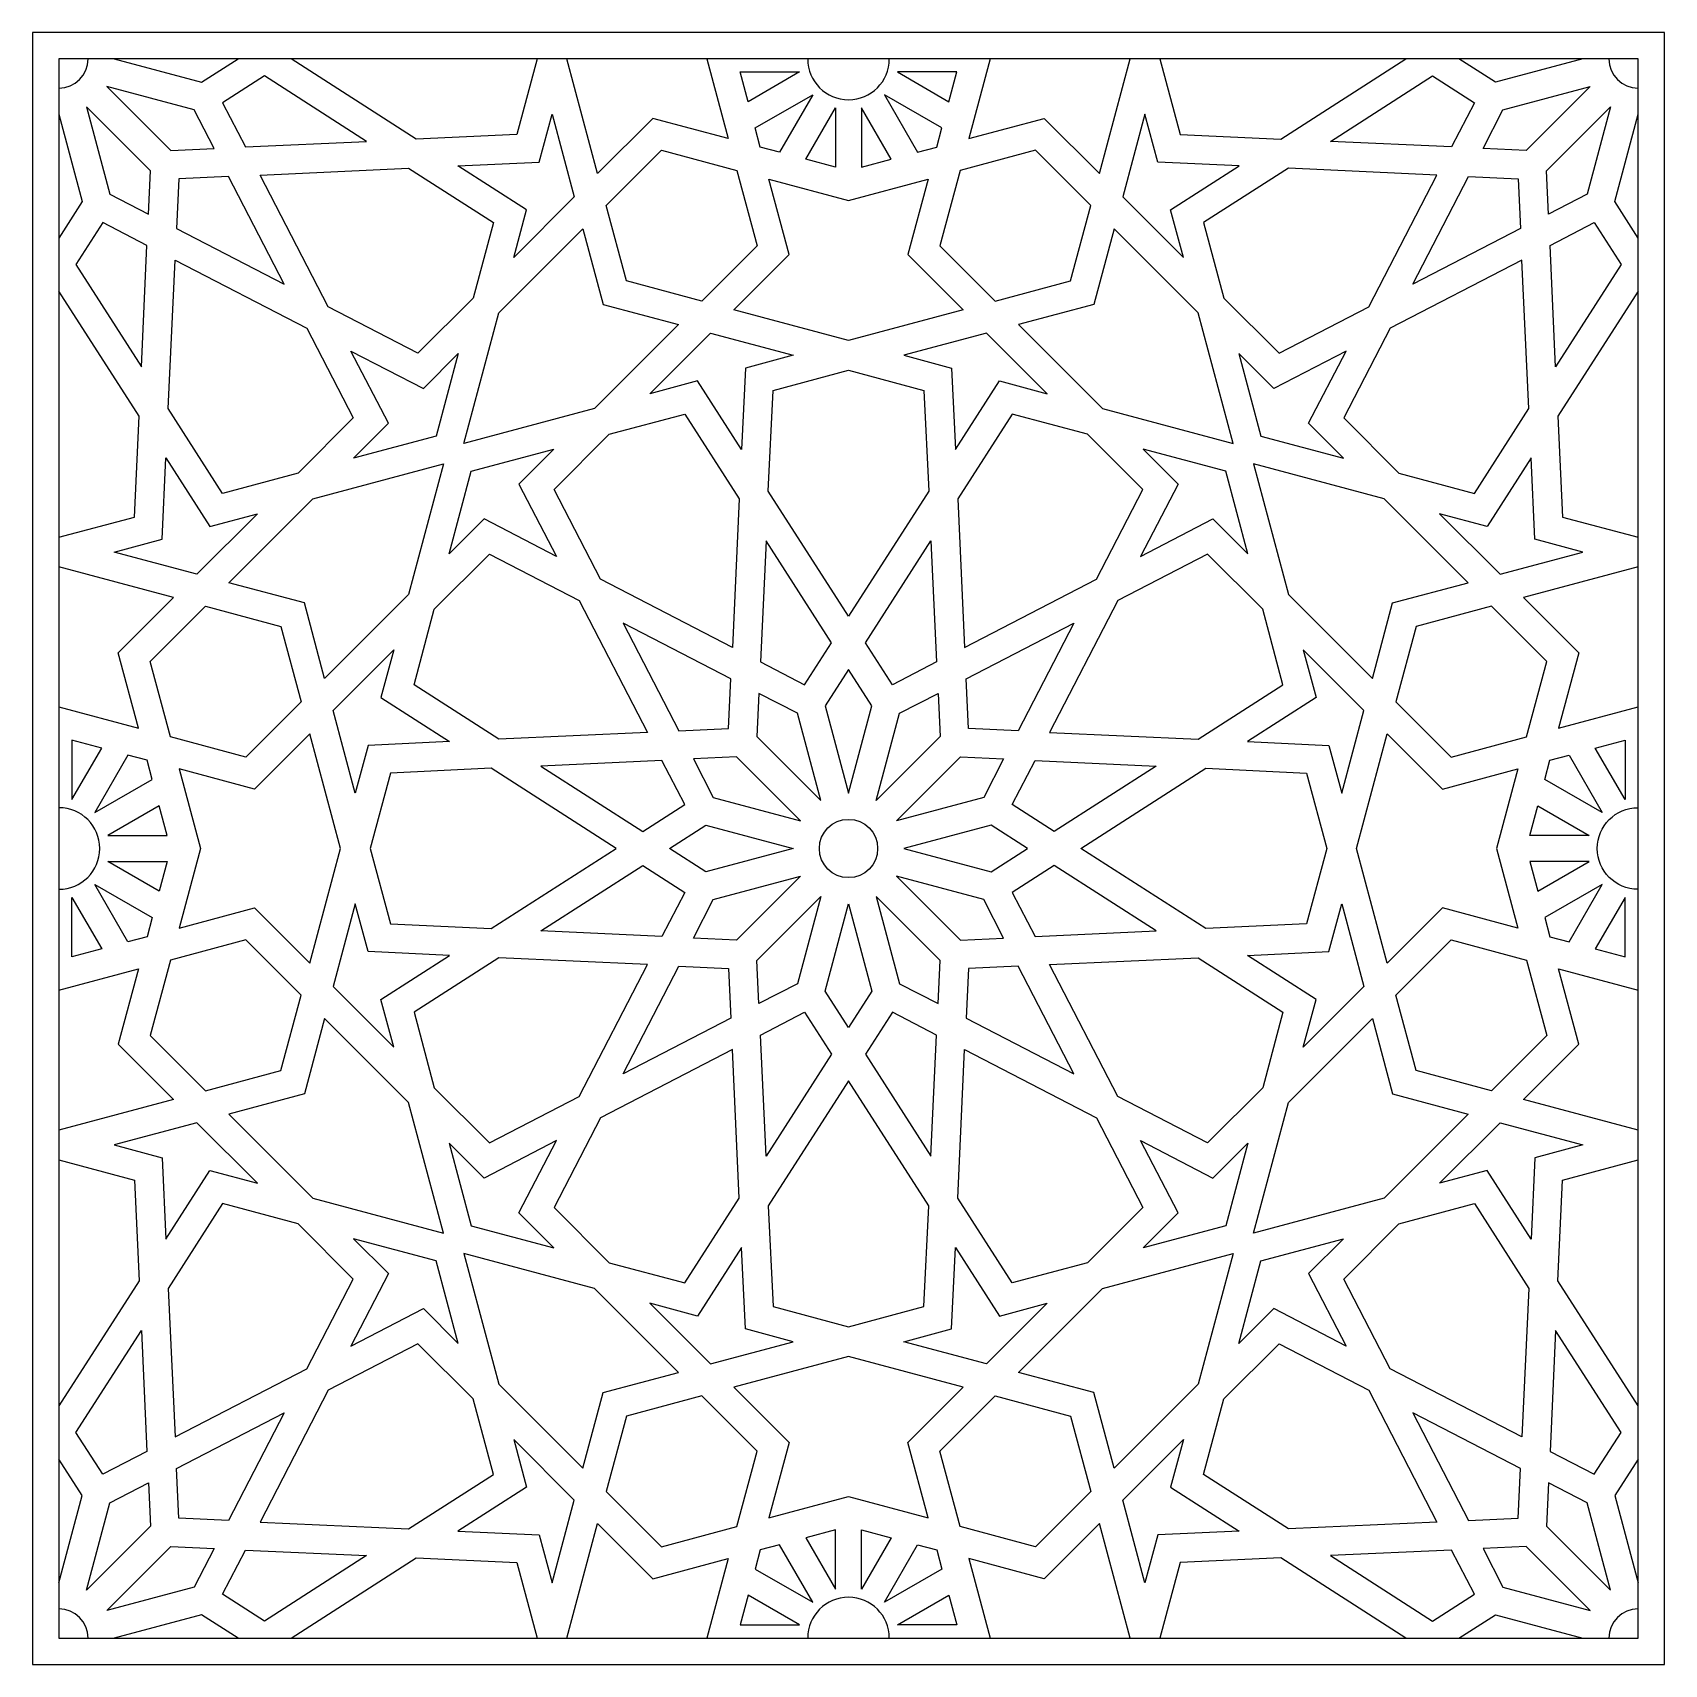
# Model space of a CAD drawing. Extents: x -3382 to -2761, y 2092 to 2714.
import ezdxf

# ---------------------------------------------------------------- set-up
doc = ezdxf.new("R2010")
doc.units = 0
doc.layers.add('LAYER_01', color=1, linetype='CONTINUOUS')

msp = doc.modelspace()

# ---------------------------------------------------------------- linework, layer by layer
at = {"layer": 'LAYER_01'}
for points in [[(-3382.43, 2092.38), (-2760.58, 2092.38), (-2760.58, 2714.22), (-3382.43, 2714.22)], [(-3372.43, 2102.38), (-2770.58, 2102.38), (-2770.58, 2704.22), (-3372.43, 2704.22)], [(-3112.8, 2699.22), (-3090.16, 2699.22), (-3109.77, 2687.9)], [(-3030.21, 2699.22), (-3052.84, 2699.22), (-3033.24, 2687.9)], [(-3354.15, 2693.67), (-3329.8, 2669.32), (-3313.3, 2670.09), (-3320.89, 2684.75)], [(-3301.29, 2670.64), (-3255.13, 2672.79), (-3294.04, 2697.73), (-3310.01, 2687.49)], [(-2841.71, 2670.64), (-2887.88, 2672.79), (-2848.97, 2697.73), (-2833, 2687.49)], [(-2788.86, 2693.67), (-2813.21, 2669.32), (-2829.7, 2670.09), (-2822.12, 2684.75)], [(-3107.09, 2677.9), (-3085.16, 2690.56), (-3097.82, 2668.64), (-3105.13, 2670.59)], [(-3035.92, 2677.9), (-3057.84, 2690.56), (-3045.19, 2668.64), (-3037.88, 2670.59)], [(-3361.87, 2685.94), (-3352.96, 2652.68), (-3338.29, 2645.1), (-3337.52, 2661.59)], [(-3194.23, 2646.72), (-3220.35, 2663.47), (-3189.35, 2664.91), (-3184.48, 2683.11), (-3176.03, 2651.6), (-3199.1, 2628.52)], [(-3087.82, 2665.96), (-3076.5, 2685.56), (-3076.5, 2662.92)], [(-3055.19, 2665.96), (-3066.5, 2685.56), (-3066.5, 2662.92)], [(-2948.78, 2646.72), (-2922.66, 2663.47), (-2953.65, 2664.91), (-2958.53, 2683.11), (-2966.98, 2651.6), (-2943.9, 2628.52)], [(-2781.14, 2685.94), (-2790.05, 2652.68), (-2804.72, 2645.1), (-2805.48, 2661.59)], [(-3163.85, 2648.33), (-3142.8, 2669.38), (-3114.05, 2661.67), (-3106.35, 2632.92), (-3127.39, 2611.88), (-3156.14, 2619.58)], [(-2979.16, 2648.33), (-3000.21, 2669.38), (-3028.96, 2661.67), (-3036.66, 2632.92), (-3015.62, 2611.88), (-2986.87, 2619.58)], [(-3295.77, 2659.96), (-3239.22, 2662.59), (-3206.85, 2641.84), (-3214.55, 2613.07), (-3235.61, 2592.02), (-3269.78, 2609.68)], [(-2847.24, 2659.96), (-2903.78, 2662.59), (-2936.16, 2641.84), (-2928.45, 2613.07), (-2907.4, 2592.02), (-2873.23, 2609.68)], [(-3327.61, 2639.58), (-3286.56, 2618.35), (-3307.78, 2659.41), (-3326.73, 2658.52)], [(-3071.5, 2596.9), (-3115.21, 2608.61), (-3094.16, 2629.66), (-3101.87, 2658.41), (-3071.5, 2650.27), (-3041.14, 2658.41), (-3048.85, 2629.66), (-3027.8, 2608.61)], [(-2815.4, 2639.58), (-2856.45, 2618.35), (-2835.23, 2659.41), (-2816.28, 2658.52)], [(-3365.94, 2625.83), (-3341, 2586.92), (-3338.85, 2633.09), (-3355.7, 2641.8)], [(-3172.77, 2639.41), (-3165.06, 2610.66), (-3136.31, 2602.96), (-3168.31, 2570.96), (-3218.1, 2557.62), (-3204.76, 2607.42)], [(-2970.24, 2639.41), (-2977.95, 2610.66), (-3006.7, 2602.96), (-2974.7, 2570.96), (-2924.91, 2557.62), (-2938.25, 2607.42)], [(-2777.07, 2625.83), (-2802.01, 2586.92), (-2804.16, 2633.09), (-2787.31, 2641.8)], [(-3328.17, 2627.57), (-3277.88, 2601.57), (-3260.22, 2567.41), (-3281.28, 2546.35), (-3310.04, 2538.64), (-3330.8, 2571.02)], [(-2814.84, 2627.57), (-2865.13, 2601.57), (-2882.79, 2567.41), (-2861.73, 2546.35), (-2832.96, 2538.64), (-2812.21, 2571.02)], [(-3110.81, 2586.37), (-3112.25, 2555.37), (-3129, 2581.5), (-3147.2, 2576.62), (-3124.13, 2599.69), (-3092.61, 2591.25)], [(-3032.2, 2586.37), (-3030.76, 2555.37), (-3014.01, 2581.5), (-2995.81, 2576.62), (-3018.88, 2599.69), (-3050.4, 2591.25)], [(-3246.85, 2565.33), (-3261.1, 2592.89), (-3233.53, 2578.64), (-3220.21, 2591.97), (-3228.66, 2560.45), (-3260.17, 2552)], [(-2896.16, 2565.33), (-2881.91, 2592.89), (-2909.47, 2578.64), (-2922.8, 2591.97), (-2914.35, 2560.45), (-2882.84, 2552)], [(-3071.5, 2491.81), (-3102.06, 2539.47), (-3100.27, 2577.88), (-3071.5, 2585.59), (-3042.74, 2577.88), (-3040.95, 2539.47)], [(-3115.76, 2479.95), (-3166.05, 2505.95), (-3183.71, 2540.11), (-3162.65, 2561.17), (-3133.89, 2568.88), (-3113.13, 2536.5)], [(-3027.25, 2479.95), (-2976.96, 2505.95), (-2959.3, 2540.11), (-2980.36, 2561.17), (-3009.12, 2568.88), (-3029.88, 2536.5)], [(-3333.12, 2521.15), (-3331.68, 2552.14), (-3314.93, 2526.02), (-3296.73, 2530.9), (-3319.8, 2507.83), (-3351.32, 2516.27)], [(-3275.62, 2536.55), (-3225.83, 2549.9), (-3239.17, 2500.1), (-3271.16, 2468.11), (-3278.87, 2496.86), (-3307.62, 2504.56)], [(-3197.08, 2542.19), (-3182.83, 2514.63), (-3210.4, 2528.88), (-3223.72, 2515.55), (-3215.28, 2547.07), (-3183.76, 2555.51)], [(-2945.93, 2542.19), (-2960.18, 2514.63), (-2932.61, 2528.88), (-2919.29, 2515.55), (-2927.73, 2547.07), (-2959.25, 2555.51)], [(-2867.38, 2536.55), (-2917.18, 2549.9), (-2903.84, 2500.1), (-2871.84, 2468.11), (-2864.14, 2496.86), (-2835.39, 2504.56)], [(-2809.89, 2521.15), (-2811.33, 2552.14), (-2828.08, 2526.02), (-2846.28, 2530.9), (-2823.21, 2507.83), (-2791.69, 2516.27)], [(-3077.99, 2481.69), (-3102.93, 2520.59), (-3105.08, 2474.43), (-3088.23, 2465.72)], [(-3065.02, 2481.69), (-3040.08, 2520.59), (-3037.93, 2474.43), (-3054.78, 2465.72)], [(-3148.16, 2447.55), (-3204.71, 2444.92), (-3237.08, 2465.68), (-3229.38, 2494.45), (-3208.32, 2515.5), (-3174.15, 2497.84)], [(-2994.85, 2447.55), (-2938.3, 2444.92), (-2905.93, 2465.68), (-2913.63, 2494.45), (-2934.69, 2515.5), (-2968.85, 2497.84)], [(-3280.08, 2459.19), (-3301.13, 2438.14), (-3329.88, 2445.84), (-3337.58, 2474.59), (-3316.54, 2495.64), (-3287.79, 2487.94)], [(-2862.92, 2459.19), (-2841.88, 2438.14), (-2813.13, 2445.84), (-2805.43, 2474.59), (-2826.47, 2495.64), (-2855.22, 2487.94)], [(-3116.32, 2467.94), (-3157.37, 2489.16), (-3136.15, 2448.11), (-3117.2, 2448.99)], [(-3026.69, 2467.94), (-2985.64, 2489.16), (-3006.86, 2448.11), (-3025.81, 2448.99)], [(-3249.7, 2460.79), (-3223.58, 2444.05), (-3254.58, 2442.61), (-3259.45, 2424.4), (-3267.9, 2455.92), (-3244.83, 2479)], [(-2893.31, 2460.79), (-2919.43, 2444.05), (-2888.43, 2442.61), (-2883.56, 2424.4), (-2875.11, 2455.92), (-2898.18, 2479)], [(-3071.5, 2471.57), (-3080.42, 2457.66), (-3071.5, 2424.4), (-3062.59, 2457.66)], [(-3082.06, 2421.58), (-3090.97, 2454.84), (-3105.64, 2462.42), (-3106.41, 2445.92)], [(-3060.95, 2421.58), (-3052.04, 2454.84), (-3037.37, 2462.42), (-3036.6, 2445.92)], [(-3367.43, 2444.59), (-3367.43, 2421.96), (-3356.11, 2441.56)], [(-3318.48, 2403.3), (-3326.62, 2372.94), (-3297.87, 2380.64), (-3276.82, 2359.59), (-3265.11, 2403.3), (-3276.82, 2447), (-3297.87, 2425.96), (-3326.62, 2433.66)], [(-2824.53, 2403.3), (-2816.39, 2372.94), (-2845.14, 2380.64), (-2866.19, 2359.59), (-2877.9, 2403.3), (-2866.19, 2447), (-2845.14, 2425.96), (-2816.39, 2433.66)], [(-2775.58, 2444.59), (-2775.58, 2421.96), (-2786.9, 2441.56)], [(-3346.11, 2438.88), (-3358.77, 2416.96), (-3336.84, 2429.62), (-3338.8, 2436.92)], [(-3123.04, 2422.76), (-3089.78, 2413.85), (-3114.13, 2438.2), (-3130.63, 2437.43)], [(-3019.97, 2422.76), (-3053.23, 2413.85), (-3028.88, 2438.2), (-3012.38, 2437.43)], [(-2796.9, 2438.88), (-2784.24, 2416.96), (-2806.17, 2429.62), (-2804.21, 2436.92)], [(-3253.8, 2403.3), (-3246.09, 2374.53), (-3207.67, 2372.75), (-3160.02, 2403.3), (-3207.67, 2433.85), (-3246.09, 2432.06)], [(-3142.64, 2436.87), (-3188.8, 2434.73), (-3149.89, 2409.79), (-3133.93, 2420.02)], [(-3000.37, 2436.87), (-2954.21, 2434.73), (-2993.11, 2409.79), (-3009.08, 2420.02)], [(-2889.21, 2403.3), (-2896.92, 2374.53), (-2935.34, 2372.75), (-2982.99, 2403.3), (-2935.34, 2433.85), (-2896.92, 2432.06)], [(-3334.16, 2419.62), (-3353.77, 2408.3), (-3331.13, 2408.3)], [(-2808.85, 2419.62), (-2789.24, 2408.3), (-2811.88, 2408.3)], [(-3092.61, 2403.3), (-3125.87, 2394.39), (-3139.77, 2403.3), (-3125.87, 2412.21)], [(-3050.4, 2403.3), (-3017.14, 2394.39), (-3003.24, 2403.3), (-3017.14, 2412.21)], [(-3334.16, 2386.98), (-3353.77, 2398.3), (-3331.13, 2398.3)], [(-3142.64, 2369.72), (-3188.8, 2371.87), (-3149.89, 2396.81), (-3133.93, 2386.57)], [(-3000.37, 2369.72), (-2954.21, 2371.87), (-2993.11, 2396.81), (-3009.08, 2386.57)], [(-2808.85, 2386.98), (-2789.24, 2398.3), (-2811.88, 2398.3)], [(-3346.11, 2367.71), (-3358.77, 2389.64), (-3336.84, 2376.98), (-3338.8, 2369.67)], [(-3123.04, 2383.83), (-3089.78, 2392.75), (-3114.13, 2368.4), (-3130.63, 2369.16)], [(-3019.97, 2383.83), (-3053.23, 2392.75), (-3028.88, 2368.4), (-3012.38, 2369.16)], [(-2796.9, 2367.71), (-2784.24, 2389.64), (-2806.17, 2376.98), (-2804.21, 2369.67)], [(-3367.43, 2362), (-3367.43, 2384.64), (-3356.11, 2365.03)], [(-3249.7, 2345.8), (-3223.58, 2362.55), (-3254.58, 2363.99), (-3259.45, 2382.19), (-3267.9, 2350.67), (-3244.83, 2327.6)], [(-3082.06, 2385.02), (-3090.97, 2351.76), (-3105.64, 2344.18), (-3106.41, 2360.67)], [(-3071.5, 2335.03), (-3080.42, 2348.93), (-3071.5, 2382.19), (-3062.59, 2348.93)], [(-3060.95, 2385.02), (-3052.04, 2351.76), (-3037.37, 2344.18), (-3036.6, 2360.67)], [(-2893.31, 2345.8), (-2919.43, 2362.55), (-2888.43, 2363.99), (-2883.56, 2382.19), (-2875.11, 2350.67), (-2898.18, 2327.6)], [(-2775.58, 2362), (-2775.58, 2384.64), (-2786.9, 2365.03)], [(-3280.08, 2347.41), (-3301.13, 2368.46), (-3329.88, 2360.75), (-3337.58, 2332), (-3316.54, 2310.96), (-3287.79, 2318.66)], [(-2862.92, 2347.41), (-2841.88, 2368.46), (-2813.13, 2360.75), (-2805.43, 2332), (-2826.47, 2310.96), (-2855.22, 2318.66)], [(-3148.16, 2359.04), (-3204.71, 2361.67), (-3237.08, 2340.92), (-3229.38, 2312.15), (-3208.32, 2291.09), (-3174.15, 2308.76)], [(-3116.32, 2338.65), (-3157.37, 2317.43), (-3136.15, 2358.48), (-3117.2, 2357.6)], [(-3026.69, 2338.65), (-2985.64, 2317.43), (-3006.86, 2358.48), (-3025.81, 2357.6)], [(-2994.85, 2359.04), (-2938.3, 2361.67), (-2905.93, 2340.92), (-2913.63, 2312.15), (-2934.69, 2291.09), (-2968.85, 2308.76)], [(-3275.62, 2270.04), (-3225.83, 2256.7), (-3239.17, 2306.5), (-3271.16, 2338.49), (-3278.87, 2309.74), (-3307.62, 2302.04)], [(-3077.99, 2324.91), (-3102.93, 2286), (-3105.08, 2332.17), (-3088.23, 2340.88)], [(-3065.02, 2324.91), (-3040.08, 2286), (-3037.93, 2332.17), (-3054.78, 2340.88)], [(-2867.38, 2270.04), (-2917.18, 2256.7), (-2903.84, 2306.5), (-2871.84, 2338.49), (-2864.14, 2309.74), (-2835.39, 2302.04)], [(-3115.76, 2326.65), (-3166.05, 2300.65), (-3183.71, 2266.48), (-3162.65, 2245.43), (-3133.89, 2237.72), (-3113.13, 2270.1)], [(-3027.25, 2326.65), (-2976.96, 2300.65), (-2959.3, 2266.48), (-2980.36, 2245.43), (-3009.12, 2237.72), (-3029.88, 2270.1)], [(-3071.5, 2314.79), (-3102.06, 2267.13), (-3100.27, 2228.71), (-3071.5, 2221), (-3042.74, 2228.71), (-3040.95, 2267.13)], [(-3333.12, 2285.45), (-3331.68, 2254.45), (-3314.93, 2280.58), (-3296.73, 2275.7), (-3319.8, 2298.77), (-3351.32, 2290.33)], [(-2809.89, 2285.45), (-2811.33, 2254.45), (-2828.08, 2280.58), (-2846.28, 2275.7), (-2823.21, 2298.77), (-2791.69, 2290.33)], [(-3197.08, 2264.41), (-3182.83, 2291.97), (-3210.4, 2277.72), (-3223.72, 2291.05), (-3215.28, 2259.53), (-3183.76, 2251.08)], [(-2945.93, 2264.41), (-2960.18, 2291.97), (-2932.61, 2277.72), (-2919.29, 2291.05), (-2927.73, 2259.53), (-2959.25, 2251.08)], [(-3328.17, 2179.03), (-3277.88, 2205.03), (-3260.22, 2239.19), (-3281.28, 2260.25), (-3310.04, 2267.96), (-3330.8, 2235.58)], [(-2814.84, 2179.03), (-2865.13, 2205.03), (-2882.79, 2239.19), (-2861.73, 2260.25), (-2832.96, 2267.96), (-2812.21, 2235.58)], [(-3246.85, 2241.27), (-3261.1, 2213.7), (-3233.53, 2227.95), (-3220.21, 2214.63), (-3228.66, 2246.15), (-3260.17, 2254.59)], [(-3110.81, 2220.23), (-3112.25, 2251.22), (-3129, 2225.1), (-3147.2, 2229.98), (-3124.13, 2206.9), (-3092.61, 2215.35)], [(-3032.2, 2220.23), (-3030.76, 2251.22), (-3014.01, 2225.1), (-2995.81, 2229.98), (-3018.88, 2206.9), (-3050.4, 2215.35)], [(-2896.16, 2241.27), (-2881.91, 2213.7), (-2909.47, 2227.95), (-2922.8, 2214.63), (-2914.35, 2246.15), (-2882.84, 2254.59)], [(-3172.77, 2167.19), (-3165.06, 2195.94), (-3136.31, 2203.64), (-3168.31, 2235.63), (-3218.1, 2248.97), (-3204.76, 2199.18)], [(-2970.24, 2167.19), (-2977.95, 2195.94), (-3006.7, 2203.64), (-2974.7, 2235.63), (-2924.91, 2248.97), (-2938.25, 2199.18)], [(-3365.94, 2180.77), (-3341, 2219.67), (-3338.85, 2173.51), (-3355.7, 2164.8)], [(-3295.77, 2146.63), (-3239.22, 2144), (-3206.85, 2164.76), (-3214.55, 2193.52), (-3235.61, 2214.58), (-3269.78, 2196.92)], [(-2847.24, 2146.63), (-2903.78, 2144), (-2936.16, 2164.76), (-2928.45, 2193.52), (-2907.4, 2214.58), (-2873.23, 2196.92)], [(-2777.07, 2180.77), (-2802.01, 2219.67), (-2804.16, 2173.51), (-2787.31, 2164.8)], [(-3071.5, 2209.69), (-3115.21, 2197.98), (-3094.16, 2176.94), (-3101.87, 2148.19), (-3071.5, 2156.32), (-3041.14, 2148.19), (-3048.85, 2176.94), (-3027.8, 2197.98)], [(-3163.85, 2158.27), (-3142.8, 2137.22), (-3114.05, 2144.92), (-3106.35, 2173.67), (-3127.39, 2194.72), (-3156.14, 2187.02)], [(-2979.16, 2158.27), (-3000.21, 2137.22), (-3028.96, 2144.92), (-3036.66, 2173.67), (-3015.62, 2194.72), (-2986.87, 2187.02)], [(-3327.61, 2167.02), (-3286.56, 2188.24), (-3307.78, 2147.19), (-3326.73, 2148.07)], [(-2815.4, 2167.02), (-2856.45, 2188.24), (-2835.23, 2147.19), (-2816.28, 2148.07)], [(-3194.23, 2159.87), (-3220.35, 2143.13), (-3189.35, 2141.68), (-3184.48, 2123.48), (-3176.03, 2155), (-3199.1, 2178.07)], [(-2948.78, 2159.87), (-2922.66, 2143.13), (-2953.65, 2141.68), (-2958.53, 2123.48), (-2966.98, 2155), (-2943.9, 2178.07)], [(-3361.87, 2120.65), (-3352.96, 2153.92), (-3338.29, 2161.5), (-3337.52, 2145)], [(-2781.14, 2120.65), (-2790.05, 2153.92), (-2804.72, 2161.5), (-2805.48, 2145)], [(-3087.82, 2140.64), (-3076.5, 2121.04), (-3076.5, 2143.67)], [(-3055.19, 2140.64), (-3066.5, 2121.04), (-3066.5, 2143.67)], [(-3354.15, 2112.93), (-3329.8, 2137.28), (-3313.3, 2136.51), (-3320.89, 2121.84)], [(-3301.29, 2135.95), (-3255.13, 2133.81), (-3294.04, 2108.87), (-3310.01, 2119.1)], [(-3107.09, 2128.69), (-3085.16, 2116.04), (-3097.82, 2137.96), (-3105.13, 2136)], [(-3035.92, 2128.69), (-3057.84, 2116.04), (-3045.19, 2137.96), (-3037.88, 2136)], [(-2841.71, 2135.95), (-2887.88, 2133.81), (-2848.97, 2108.87), (-2833, 2119.1)], [(-2788.86, 2112.93), (-2813.21, 2137.28), (-2829.7, 2136.51), (-2822.12, 2121.84)], [(-3112.8, 2107.38), (-3090.16, 2107.38), (-3109.77, 2118.69)], [(-3030.21, 2107.38), (-3052.84, 2107.38), (-3033.24, 2118.69)]]:
    msp.add_lwpolyline(points, close=True, dxfattribs=at)
for points in [[(-3351.32, 2704.22), (-3318.06, 2695.31), (-3304.16, 2704.22)], [(-3190.13, 2704.22), (-3197.84, 2675.45), (-3236.26, 2673.67), (-3283.91, 2704.22)], [(-3125.45, 2704.22), (-3117.32, 2673.86), (-3146.07, 2681.56), (-3167.11, 2660.52), (-3178.82, 2704.22)], [(-3017.56, 2704.22), (-3025.69, 2673.86), (-2996.94, 2681.56), (-2975.9, 2660.52), (-2964.19, 2704.22)], [(-2952.88, 2704.22), (-2945.17, 2675.45), (-2906.75, 2673.67), (-2859.09, 2704.22)], [(-2791.69, 2704.22), (-2824.95, 2695.31), (-2838.85, 2704.22)], [(-3372.43, 2683.11), (-3363.51, 2649.85), (-3372.43, 2635.95)], [(-2770.58, 2635.95), (-2779.5, 2649.85), (-2770.58, 2683.11)], [(-3372.43, 2521.93), (-3343.66, 2529.63), (-3341.87, 2568.05), (-3372.43, 2615.71)], [(-2770.58, 2615.71), (-2801.13, 2568.05), (-2799.35, 2529.63), (-2770.58, 2521.93)], [(-3372.43, 2457.24), (-3342.07, 2449.11), (-3349.77, 2477.86), (-3328.72, 2498.91), (-3372.43, 2510.62)], [(-2770.58, 2510.62), (-2814.29, 2498.91), (-2793.24, 2477.86), (-2800.94, 2449.11), (-2770.58, 2457.24)], [(-3372.43, 2349.35), (-3342.07, 2357.49), (-3349.77, 2328.74), (-3328.72, 2307.69), (-3372.43, 2295.98)], [(-2770.58, 2295.98), (-2814.29, 2307.69), (-2793.24, 2328.74), (-2800.94, 2357.49), (-2770.58, 2349.35)], [(-3372.43, 2284.67), (-3343.66, 2276.96), (-3341.87, 2238.55), (-3372.43, 2190.89)], [(-2770.58, 2190.89), (-2801.13, 2238.55), (-2799.35, 2276.96), (-2770.58, 2284.67)], [(-3372.43, 2123.48), (-3363.51, 2156.74), (-3372.43, 2170.64)], [(-2770.58, 2170.64), (-2779.5, 2156.74), (-2770.58, 2123.48)], [(-3178.82, 2102.38), (-3167.11, 2146.08), (-3146.07, 2125.03), (-3117.32, 2132.74), (-3125.45, 2102.38)], [(-2964.19, 2102.38), (-2975.9, 2146.08), (-2996.94, 2125.03), (-3025.69, 2132.74), (-3017.56, 2102.38)], [(-3283.91, 2102.38), (-3236.26, 2132.93), (-3197.84, 2131.14), (-3190.13, 2102.38)], [(-2859.09, 2102.38), (-2906.75, 2132.93), (-2945.17, 2131.14), (-2952.88, 2102.38)], [(-3304.16, 2102.38), (-3318.06, 2111.29), (-3351.32, 2102.38)], [(-2838.85, 2102.38), (-2824.95, 2111.29), (-2791.69, 2102.38)]]:
    msp.add_lwpolyline(points, dxfattribs=at)
msp.add_circle((-3071.5, 2403.3), 11.11, dxfattribs=at)
for centre, radius, start, end in [((-3372.43, 2704.22), 11.11, 270, 0), ((-3071.5, 2704.22), 15.55, 180, 0), ((-2770.58, 2704.22), 11.11, 180, 270), ((-3372.43, 2403.3), 15.55, 270, 90), ((-3071.5, 2102.38), 15.55, 0, 180), ((-3372.43, 2102.38), 11.11, 0, 90), ((-2770.58, 2102.38), 11.11, 90, 180)]:
    msp.add_arc(centre, radius, start, end, dxfattribs=at)
at = {"layer": 'LAYER_01', "extrusion": (0, 0, -1)}
msp.add_arc((2770.58, 2403.3), 15.55, 270, 90, dxfattribs=at)

doc.saveas('drawing.dxf')
